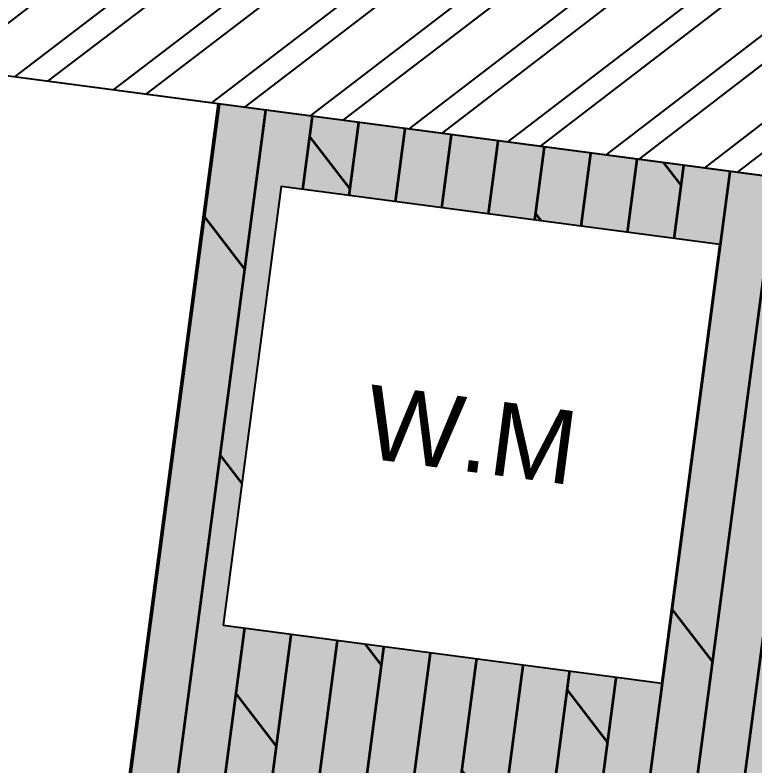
# Model space of a CAD drawing. Header units: millimetres. Extents: x -179928 to 528275, y -469666 to 511935.
# Drawn here: x 6724 to 7727, y 102871 to 103890 of the extents above; entities that cross this region are included whole.
import ezdxf

# ---------------------------------------------------------------- set-up
doc = ezdxf.new("R2010")
doc.units = ezdxf.units.MM
doc.set_wipeout_variables(frame=1)
for name, color, linetype in [('ad-Furniture', 8, 'Continuous'), ('ad-Plinth', 8, 'Continuous'), ('ad-Verandah', 33, 'Continuous'), ('ad-Wall', 240, 'Continuous'), ('ad-Wall hatch', 8, 'Continuous')]:
    doc.layers.add(name, color=color, linetype=linetype)
doc.layers.add('ad-Landscape', color=94, linetype='Continuous', lineweight=35)
doc.styles.get("Standard").update_dxf_attribs({"font": 'arial.ttf'})

# ---------------------------------------------------------------- blocks, each defined once
blk = doc.blocks.new('zw$42B5')
at = {"layer": 'ad-Wall hatch', "transparency": 33554610}
h = blk.add_hatch(dxfattribs=at)
h.set_pattern_fill('ANSI32', color=256, scale=10)
h.set_pattern_definition([(45, (-1040635.14, 674820.02), (-67.351921, 67.351921), []), (45, (-1040590.24, 674820.02), (-67.351921, 67.351921), [])])
h.paths.add_polyline_path([(12120, 13620), (12120, 10220), (11890, 10220), (11890, 13390), (7240, 13390), (7240, 8645), (4245, 8645), (4245, 8875), (4445, 8875), (4445, 9370), (4560, 9370), (4560, 8760), (7010, 8760), (7010, 10500), (6360, 10500), (6360, 10615), (7010, 10615), (7010, 13390), (4560, 13390), (4560, 10615), (5560, 10615), (5560, 10500), (4445, 10500), (4445, 13390), (230, 13390), (230, 8875), (3345, 8875), (3345, 8645), (3060, 8645), (3060, 4745), (3345, 4745), (3345, 4515), (230, 4515), (230, 230), (4995, 230), (4995, 3130), (6060, 3130), (6060, 3015), (5110, 3015), (5110, 230), (8310, 230), (8310, 3015), (6860, 3015), (6860, 3130), (8310, 3130), (8310, 4630), (5110, 4630), (5110, 3930), (4995, 3930), (4995, 4515), (4245, 4515), (4245, 4745), (8540, 4745), (8540, 230), (9240, 230), (9240, 0), (0, 0), (0, 4745), (2830, 4745), (2830, 8645), (0, 8645), (0, 13620)])
at = {"layer": 'ad-Wall'}
blk.add_lwpolyline([(230, 230), (4995, 230), (4995, 3130), (6060, 3130), (6060, 3015), (5110, 3015), (5110, 230), (8310, 230), (8310, 3015), (6860, 3015), (6860, 3130), (8310, 3130), (8310, 4630), (5110, 4630), (5110, 3930), (4995, 3930), (4995, 4515), (4245, 4515), (4245, 4745), (8540, 4745), (8540, 230), (9240, 230), (9240, 0), (0, 0)], dxfattribs=at)
blk = doc.blocks.new('zw$3FE3')
blk.add_wipeout([(-300, -300), (-300, 300), (300, 300), (300, -300)])
at = {"layer": 'ad-Furniture'}
blk.add_lwpolyline([(-300, -300), (300, -300), (300, 300), (-300, 300)], close=True, dxfattribs=at)
at = {"layer": 'ad-Furniture', "insert": (0, 0), "char_height": 100, "width": 393.189, "attachment_point": 5, "bg_fill": 2}
blk.add_mtext('\\pxqc;W.M', dxfattribs=at)
blk = doc.blocks.new('1625_East Villa')
at = {"transparency": 33554559}
h = blk.add_hatch(color=43, dxfattribs=at)
h.dxf.hatch_style = 1
h.paths.add_polyline_path([(13640, 4745), (12120, 4745), (12120, 0), (6200, 0), (6200, -2050), (13640, -2050)])
at = {"layer": 'ad-Landscape', "transparency": 33554687}
h = blk.add_hatch(dxfattribs=at)
h.set_pattern_fill('DOLMIT', color=44, scale=10, angle=90)
h.set_pattern_definition([(90, (-1084315.54, 674820.024), (-63.5, 5e-14), []), (135, (-1084315.54, 674820.02), (-126.999913, -126.999913), [89.80256, -179.605122])])
h.paths.add_polyline_path([(13640, 4745), (12120, 4745), (12120, 0), (6200, 0), (6200, -2050), (13640, -2050)])
at = {"layer": 'ad-Verandah', "lineweight": 9}
blk.add_lwpolyline([(13640, 4745), (12120, 4745), (12120, 0), (6200, 0), (6200, -2050), (13640, -2050)], close=True, dxfattribs=at)
at = {"layer": 'ad-Furniture'}
blk.add_blockref('zw$3FE3', (6600, -400), dxfattribs=at)
at = {"layer": 'ad-Wall'}
blk.add_blockref('zw$42B5', (0, 0), dxfattribs=at)
blk = doc.blocks.new("All Plot's Villa Plans")
at = {"ltscale": 5, "rotation": 352.4703876422526}
blk.add_blockref('1625_East Villa', (852, 104581.7), dxfattribs=at)
blk = doc.blocks.new('A$C92fa9908')
at = {"layer": 'ad-Plinth', "ltscale": 5}
blk.add_lwpolyline([(0, 13620), (12120, 13620), (12120, 0), (0, 0), (0, 4745), (2830, 4745), (2830, 8645), (0, 8645)], close=True, dxfattribs=at)
at = {"layer": 'ad-Verandah', "lineweight": 9}
blk.add_lwpolyline([(13650, 4745), (12120, 4745), (12120, 0), (6200, 0), (6200, -2045), (13650, -2045)], close=True, dxfattribs=at)
blk = doc.blocks.new('zw$C194')
at = {"layer": 'ad-Plinth', "ltscale": 5, "rotation": 352.4703876422758}
blk.add_blockref('A$C92fa9908', (-190986.9, -324177.1), dxfattribs=at)
blk = doc.blocks.new("Villa's Boundary")
at = {"ltscale": 5}
blk.add_blockref('zw$C194', (191838.8, 428758.8), dxfattribs=at)

msp = doc.modelspace()

# ---------------------------------------------------------------- block references
at = {"ltscale": 5}
msp.add_blockref("Villa's Boundary", (0, 0), dxfattribs=at)

# ---------------------------------------------------------------- next in the draw order: block references
msp.add_blockref("All Plot's Villa Plans", (0, 0), dxfattribs=at)

doc.saveas('drawing.dxf')
